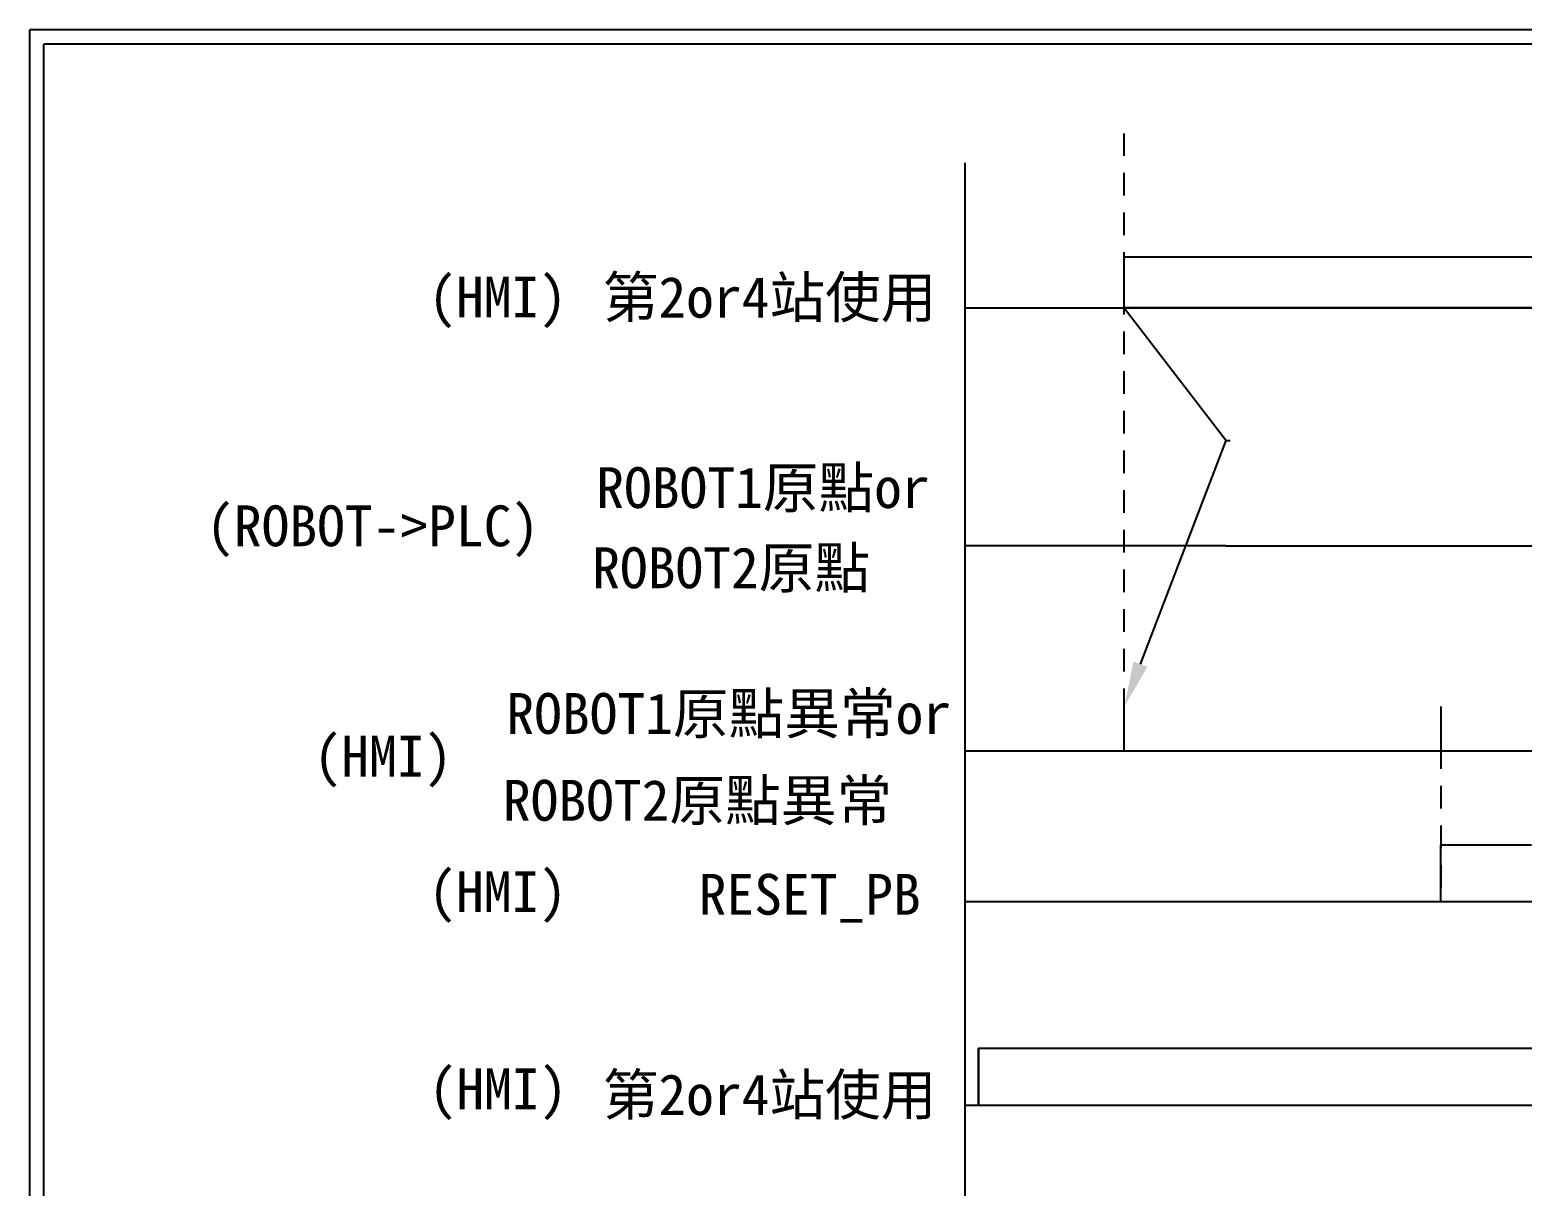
# Model space of a CAD drawing. Extents: x 958 to 1245, y -205 to -1.
# Drawn here: x 957.9 to 1089.5, y -103 to -1 of the extents above; entities that cross this region are included whole.
import ezdxf
from ezdxf import colors
from ezdxf.entities.mleader import LeaderData, LeaderLine
from ezdxf.math import Vec2, Vec3

# ---------------------------------------------------------------- set-up
doc = ezdxf.new("R2010")
doc.units = 0
doc.linetypes.add('HIDDEN7', pattern=[6, 4, -2])
doc.linetypes.add('HIDDEN9', pattern=[3.5, 2, -1.5])
doc.layers.add('圖框層', color=7, linetype='CONTINUOUS')
doc.layers.add('標尺寸層', color=3, linetype='CONTINUOUS')
doc.styles.add('STSL', font='kaiu.ttf')

msp = doc.modelspace()

# ---------------------------------------------------------------- hatches: boundary and pattern name
at = {"layer": '標尺寸層'}
h = msp.add_hatch(dxfattribs=at)
h.set_pattern_fill('AR-CONC', color=0)
h.set_pattern_definition([(50, (42.38, -11.32), (182.185, -15.94), [19.05, -209.55]), (355, (42.38, -11.32), (-35.243, 191.057), [15.24, -167.64]), (100.451, (57.56, -12.65), (146.94, 175.118), [16.19, -178.09]), (46.184, (42.38, 39.48), (271.08, -42.042), [28.575, -314.325]), (96.636, (64.97, 35.97), (237.404, 247.426), [24.285, -267.136]), (351.184, (42.38, 39.48), (237.404, 247.426), [22.86, -251.46]), (21, (67.78, 26.78), (151.614, -102.265), [19.05, -209.55]), (326, (67.78, 26.78), (61.802, 184.188), [15.24, -167.64]), (71.451, (80.41, 18.26), (213.416, 81.923), [16.19, -178.09]), (37.5, (42.377, -11.32), (3.0886, 84.555), [0, -165.608, 0, -170.18, 0, -168.275]), (7.5, (42.38, -11.32), (66.82, 100.1806), [0, -97.028, 0, -161.798, 0, -64.135]), (327.5, (-14.265, -11.32), (135.5906, -5.7287), [0, -63.5, 0, -198.12, 0, -262.89]), (317.5, (-39.67, -11.32), (148.129, 25.426), [0, -82.55, 0, -131.572, 0, -186.69])])
h.paths.add_polyline_path([(1054.44, -21.02), (1194.31, -21.02), (1194.31, -25.51), (1054.44, -25.51)])
at = {"layer": '標尺寸層', "linetype": 'HIDDEN9', "transparency": 33554687}
h = msp.add_hatch(dxfattribs=at)
h.set_pattern_fill('AR-CONC', color=0)
h.set_pattern_definition([(50, (40.45, 73.3), (182.185, -15.94), [19.05, -209.55]), (355, (40.45, 73.3), (-35.243, 191.057), [15.24, -167.64]), (100.451, (55.63, 71.97), (146.94, 175.118), [16.19, -178.09]), (46.184, (40.45, 124.1), (271.08, -42.04), [28.575, -314.325]), (96.636, (63.03, 120.6), (237.404, 247.426), [24.285, -267.136]), (351.184, (40.45, 124.1), (237.404, 247.426), [22.86, -251.46]), (21, (65.85, 111.4), (151.614, -102.265), [19.05, -209.55]), (326, (65.85, 111.4), (61.802, 184.188), [15.24, -167.64]), (71.451, (78.48, 102.88), (213.416, 81.923), [16.19, -178.09]), (37.5, (40.445, 73.3), (3.0886, 84.555), [0, -165.608, 0, -170.18, 0, -168.275]), (7.5, (40.445, 73.3), (66.82, 100.1806), [0, -97.028, 0, -161.798, 0, -64.135]), (327.5, (-16.2, 73.3), (135.5906, -5.7287), [0, -63.5, 0, -198.12, 0, -262.89]), (317.5, (-41.6, 73.3), (148.129, 25.426), [0, -82.55, 0, -131.572, 0, -186.69])])
h.paths.add_polyline_path([(1082.36, -60.68), (1054.44, -60.68), (1054.44, -64.6), (1082.36, -64.6)])
at = {"layer": '標尺寸層', "linetype": 'ByBlock'}
h = msp.add_hatch(dxfattribs=at)
h.set_pattern_fill('AR-CONC', color=0)
h.set_pattern_definition([(50, (40.45, 0), (182.185, -15.94), [19.05, -209.55]), (355, (40.45, 0), (-35.243, 191.057), [15.24, -167.64]), (100.451, (55.63, -1.33), (146.94, 175.118), [16.19, -178.09]), (46.184, (40.45, 50.8), (271.08, -42.04), [28.575, -314.325]), (96.636, (63.03, 47.3), (237.404, 247.426), [24.285, -267.136]), (351.184, (40.45, 50.8), (237.404, 247.426), [22.86, -251.46]), (21, (65.85, 38.1), (151.614, -102.265), [19.05, -209.55]), (326, (65.85, 38.1), (61.802, 184.188), [15.24, -167.64]), (71.451, (78.48, 29.58), (213.416, 81.923), [16.19, -178.09]), (37.5, (40.445, 0), (3.0886, 84.555), [0, -165.608, 0, -170.18, 0, -168.275]), (7.5, (40.445, 0), (66.82, 100.1806), [0, -97.028, 0, -161.798, 0, -64.135]), (327.5, (-16.2, 0), (135.5906, -5.7287), [0, -63.5, 0, -198.12, 0, -262.89]), (317.5, (-41.6, 0), (148.129, 25.426), [0, -82.55, 0, -131.572, 0, -186.69])])
h.paths.add_polyline_path([(1090.36, -77.87), (1090.36, -72.87), (1082.36, -72.87), (1082.36, -77.87)])
h = msp.add_hatch(dxfattribs=at)
h.set_pattern_fill('AR-CONC', color=0)
h.set_pattern_definition([(50, (288.78, 9.93), (182.185, -15.94), [19.05, -209.55]), (355, (288.78, 9.93), (-35.243, 191.057), [15.24, -167.64]), (100.451, (303.96, 8.6), (146.94, 175.118), [16.19, -178.09]), (46.184, (288.78, 60.73), (271.08, -42.04), [28.575, -314.325]), (96.636, (311.37, 57.22), (237.404, 247.43), [24.285, -267.136]), (351.184, (288.78, 60.73), (237.4, 247.43), [22.86, -251.46]), (21, (314.18, 48.03), (151.614, -102.265), [19.05, -209.55]), (326, (314.18, 48.03), (61.802, 184.188), [15.24, -167.64]), (71.451, (326.82, 39.5), (213.416, 81.923), [16.19, -178.09]), (37.5, (288.78, 9.925), (3.0886, 84.555), [0, -165.608, 0, -170.18, 0, -168.275]), (7.5, (288.78, 9.93), (66.82, 100.181), [0, -97.028, 0, -161.798, 0, -64.135]), (327.5, (232.14, 9.925), (135.5906, -5.7287), [0, -63.5, 0, -198.12, 0, -262.89]), (317.5, (206.74, 9.93), (148.129, 25.426), [0, -82.55, 0, -131.572, 0, -186.69])])
h.paths.add_polyline_path([(1193.39, -95.83), (1193.39, -90.83), (1041.58, -90.83), (1041.58, -95.83)])

# ---------------------------------------------------------------- linework, layer by layer
at = {"layer": '圖框層', "color": 7}
for p, q in [((1244.89, -1), (957.89, -1)), ((957.89, -204.96), (957.89, -1)), ((1243.64, -2.25), (959.14, -2.25)), ((959.14, -203.71), (959.14, -2.25))]:
    msp.add_line(p, q, dxfattribs=at)
at = {"layer": '標尺寸層', "color": 0, "linetype": 'HIDDEN9'}
for p, q in [((1054.44, -64.6), (1054.44, -10.14)), ((1082.36, -60.68), (1082.36, -77.87))]:
    msp.add_line(p, q, dxfattribs=at)
at = {"layer": '標尺寸層', "color": 0, "linetype": 'ByBlock'}
for p, q in [((1040.38, -12.71), (1040.38, -189.71)), ((1054.44, -25.51), (1063.43, -37.22)), ((1063.4, -46.49), (1040.38, -46.49)), ((1063.4, -46.49), (1196.42, -46.49)), ((1082.36, -60.68), (1082.36, -64.6)), ((1082.36, -77.87), (1082.36, -72.87)), ((1082.36, -72.87), (1090.36, -72.87)), ((1049.44, -77.87), (1196.42, -77.87)), ((1041.58, -95.83), (1041.58, -90.83))]:
    msp.add_line(p, q, dxfattribs=at)
at = {"layer": '標尺寸層', "color": 0}
for p, q in [((1040.38, -25.51), (1196.42, -25.51)), ((1054.44, -64.6), (1054.44, -60.68)), ((1040.38, -64.6), (1196.42, -64.6)), ((1040.38, -77.87), (1044.44, -77.87)), ((1040.38, -77.87), (1049.44, -77.87)), ((1040.38, -95.83), (1196.42, -95.83))]:
    msp.add_line(p, q, dxfattribs=at)
at = {"layer": '標尺寸層', "color": 0, "linetype": 'HIDDEN7'}
msp.add_line((1040.38, -77.87), (1049.44, -77.87), dxfattribs=at)
at = {"layer": '標尺寸層', "color": 0}
msp.add_lwpolyline([(1054.44, -21.02), (1194.31, -21.02), (1194.31, -25.51), (1054.44, -25.51)], close=True, dxfattribs=at)
at = {"layer": '標尺寸層', "color": 0, "linetype": 'ByBlock'}
msp.add_lwpolyline([(1041.58, -95.83), (1193.39, -95.83), (1193.39, -90.83), (1041.58, -90.83)], close=True, dxfattribs=at)

# ---------------------------------------------------------------- texts
at = {"layer": '標尺寸層', "color": 7, "style": 'STSL'}
for s, p in [('(HMI)', (993.04, -26.35)), ('第2or4站使用', (1008.43, -26.38)), ('ROBOT1原點or ', (1007.86, -43.17)), ('(ROBOT->PLC)', (973.44, -46.54)), ('ROBOT2原點 ', (1007.5, -50.24)), ('ROBOT1原點異常or', (999.93, -63.09)), ('(HMI)', (982.92, -66.86)), ('ROBOT2原點異常', (999.62, -70.75)), ('(HMI)', (993.04, -78.8)), ('RESET_PB', (1016.89, -79.04)), ('(HMI)', (993.07, -96.2)), ('第2or4站使用', (1008.43, -96.71))]:
    msp.add_text(s, height=3.6, dxfattribs=at).set_placement(p)

# ---------------------------------------------------------------- leaders
at = {"layer": '標尺寸層', "color": 0, "linetype": 'ByBlock'}
ml = msp.add_multileader_mtext('Standard', dxfattribs=at)
ml.set_content('')
ml.set_leader_properties()
ml.build(insert=Vec2(0, 0))
ml.multileader.update_dxf_attribs({"text_right_attachment_type": 6, "dogleg_length": 0.36})
ctx = ml.context
ctx.base_point, ctx.plane_origin = Vec3(1063.79, -37.22), Vec3(1054.44, -60.68)
ctx.right_attachment = 6
notes = []
notes.append((ctx, [(0, (1, 1, 0), (1063.43, -37.22), (1, 0), 0.36, [(0, [(1054.44, -60.68)], 0, [])])]))
ctx.mtext.insert, ctx.mtext.flow_direction = Vec3(1065.79, -35.22), 5
for ctx, leaders in notes:
    for number, flags, end, landing, length, lines in leaders:
        leader = LeaderData()
        leader.index, (leader.has_last_leader_line, leader.has_dogleg_vector, leader.attachment_direction) = number, flags
        leader.last_leader_point, leader.dogleg_vector, leader.dogleg_length = Vec3(end), Vec3(landing), length
        for number, points, colour, breaks in lines:
            line = LeaderLine()
            line.index, line.vertices, line.color, line.breaks = number, Vec3.list(points), colors.encode_raw_color(colour), breaks
            leader.lines.append(line)
        ctx.leaders.append(leader)

doc.saveas('drawing.dxf')
